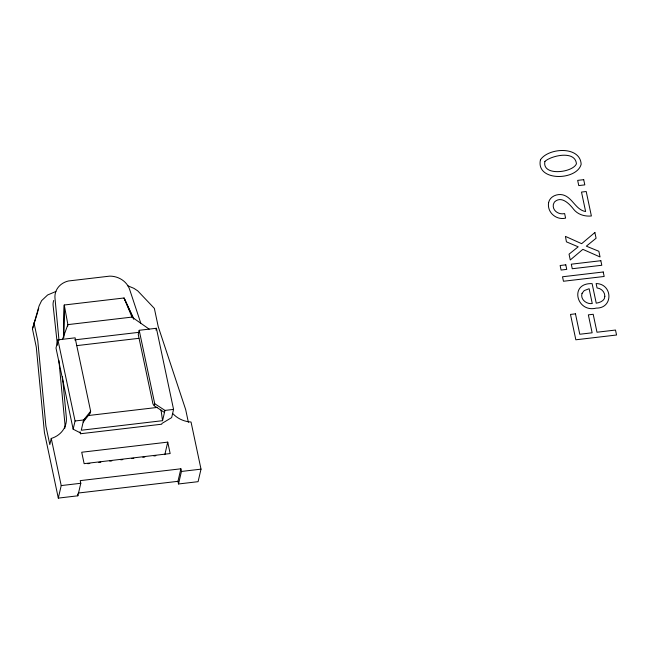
<?xml version="1.0" encoding="UTF-8"?>
<svg xmlns="http://www.w3.org/2000/svg" width="649" height="649" viewBox="0 0 649 649"><rect width="100%" height="100%" fill="white"/><g stroke="black" fill="none" stroke-linecap="round" stroke-linejoin="round"><path stroke-width="0.97" d="M63.707 337.926L64.251 305.006L124.04 297.98L133.767 318.797M63.61 337.431L64.251 305.006L67.894 324.622L67.577 326.569M173.032 413.811A24.273 21.312 13.1 0 0 191.041 422.02L201.012 469.146L198.091 481.672L178.524 483.976L181.436 471.45L180.876 468.797L80.225 480.625L80.792 483.278L77.872 495.804L58.305 498.108L44.416 432.429L36.287 347.077L32.45 328.921L39.094 305.89L41.625 300.641L47.62 294.979L55.895 291.49M85.076 418.508L83.186 422.02L90.154 413.283L90.633 411.231L75.114 337.829L57.907 339.849L56.001 348.067L73.15 429.192L80.63 433.021L80.46 433.751L161.747 424.203L161.917 423.464L171.652 417.615L173.559 409.405L156.409 328.272L139.202 330.3L138.245 334.405L152.945 403.946L154.243 405.755L164.481 412.464M62.442 376.525L66.36 417.672A24.273 21.312 13.1 0 1 51.255 438.448L49.819 444.606L45.901 426.069L37.772 340.709L33.935 322.553M73.15 429.192L75.065 420.982L57.907 339.849M58.305 498.108L61.217 485.582L51.255 438.448M90.633 411.231L83.664 419.968L81.279 430.238L162.566 420.682L164.96 410.411L154.722 403.702L139.202 330.3M155.979 330.098L156.409 328.272M154.243 405.755L154.722 403.702M164.83 454.657L167.742 442.131L81.717 452.239L84.135 463.662L170.16 453.554L167.742 442.131M178.524 483.976L177.964 481.323L180.876 468.797M32.45 328.921L33.959 324.086M34.559 322.147L37.269 313.443M62.418 339.532L67.894 324.622L131.982 317.093L149.173 329.116M74.635 339.881L138.724 332.353M76.647 345.641L138.87 338.324M88.337 415.53L157.585 407.394M75.065 420.982L83.664 419.968M164.96 410.411L173.559 409.405M87.81 463.711L89.805 463.475M98.81 462.421L100.814 462.185M109.819 461.123L111.815 460.887M120.819 459.833L122.815 459.597M131.82 458.535L133.824 458.299M142.821 457.245L144.824 457.01M153.829 455.955L155.825 455.72M61.217 485.582L80.792 483.278M181.436 471.45L201.012 469.146M78.318 493.029L177.964 481.323M127.366 285.609L133.929 288.351L137.75 290.89L154.365 308.397L158.202 326.552L185.687 409.633L188.372 422.321M133.686 319.146L124.04 297.98L131.982 317.093M140.768 323.097L129.646 289.478A19.608 17.215 13.1 0 0 109.697 276.133L68.461 280.976A19.608 17.215 13.1 0 0 54.987 298.248L59.002 340.401M80.038 431.772L80.46 433.751M77.499 494.035L77.872 495.804M161.017 409.957L162.566 420.682M57.445 345.252L53.169 306.052A20.192 15.625 6.3 0 1 53.721 300.438M58.881 360.365L64.924 423.829A24.273 21.312 13.1 0 1 64.778 428.34M37.569 312.477A26.885 23.607 13.1 0 1 38.729 308.389M548.648 202.391C546.734 212.101 556.071 220.441 565.595 218.121L564.63 213.57C558.903 214.957 552.202 210.836 553.337 204.427L554.408 202.066C561.377 195.26 569.554 203.981 573.797 209.481C578.032 214.689 584.879 216.604 591.385 215.987L586.209 191.52L581.504 192.072L585.617 211.533C575.574 209.903 572.499 197.304 562.821 194.862C557.183 193.516 550.011 196.339 548.648 202.391M604.844 296.325C604.925 300.787 599.895 302.58 596.244 303.188L592.115 283.645C568.946 282.599 576.45 313.175 596.236 308.113C613.597 308.405 612.713 283.783 596.131 283.556L597.064 287.961C601.299 288.351 604.941 291.977 604.844 296.325M582.031 293.372C580.109 299.432 586.582 304.438 592.261 303.529L589.13 288.716L584.214 290.598L582.031 293.372M540.463 159.792C535.514 181.655 576.985 180.868 581.155 164.229C580.141 145.587 548.34 147.769 540.463 159.792M544.9 161.414C541.737 176.601 572.856 172.707 576.434 163.783C575.184 150.033 551.269 155.598 544.9 161.414M594.882 232.512L581.65 243.683L565.425 236.382L566.439 241.85L578.194 246.815L569.043 254.173L570.268 259.965L582.851 249.354L600.049 256.955L598.849 251.277L586.347 246.166L596.09 238.24L594.882 232.512M583.711 179.676L577.667 180.381L578.762 185.582L584.806 184.876L583.711 179.676M565.79 264.833L560.136 265.498L561.093 270.049L566.747 269.384L565.79 264.833M600.844 260.711L571.298 264.184L572.264 268.735L601.801 265.263L600.844 260.711M603.229 271.988L562.521 276.774L563.462 281.252L604.17 276.466L603.229 271.988M575.468 313.84L570.479 314.424L575.841 339.792L616.55 335.006L615.503 330.049L596.991 332.231L593.194 314.286L588.351 314.854L592.139 332.799L579.784 334.251L575.468 313.84"/></g></svg>
